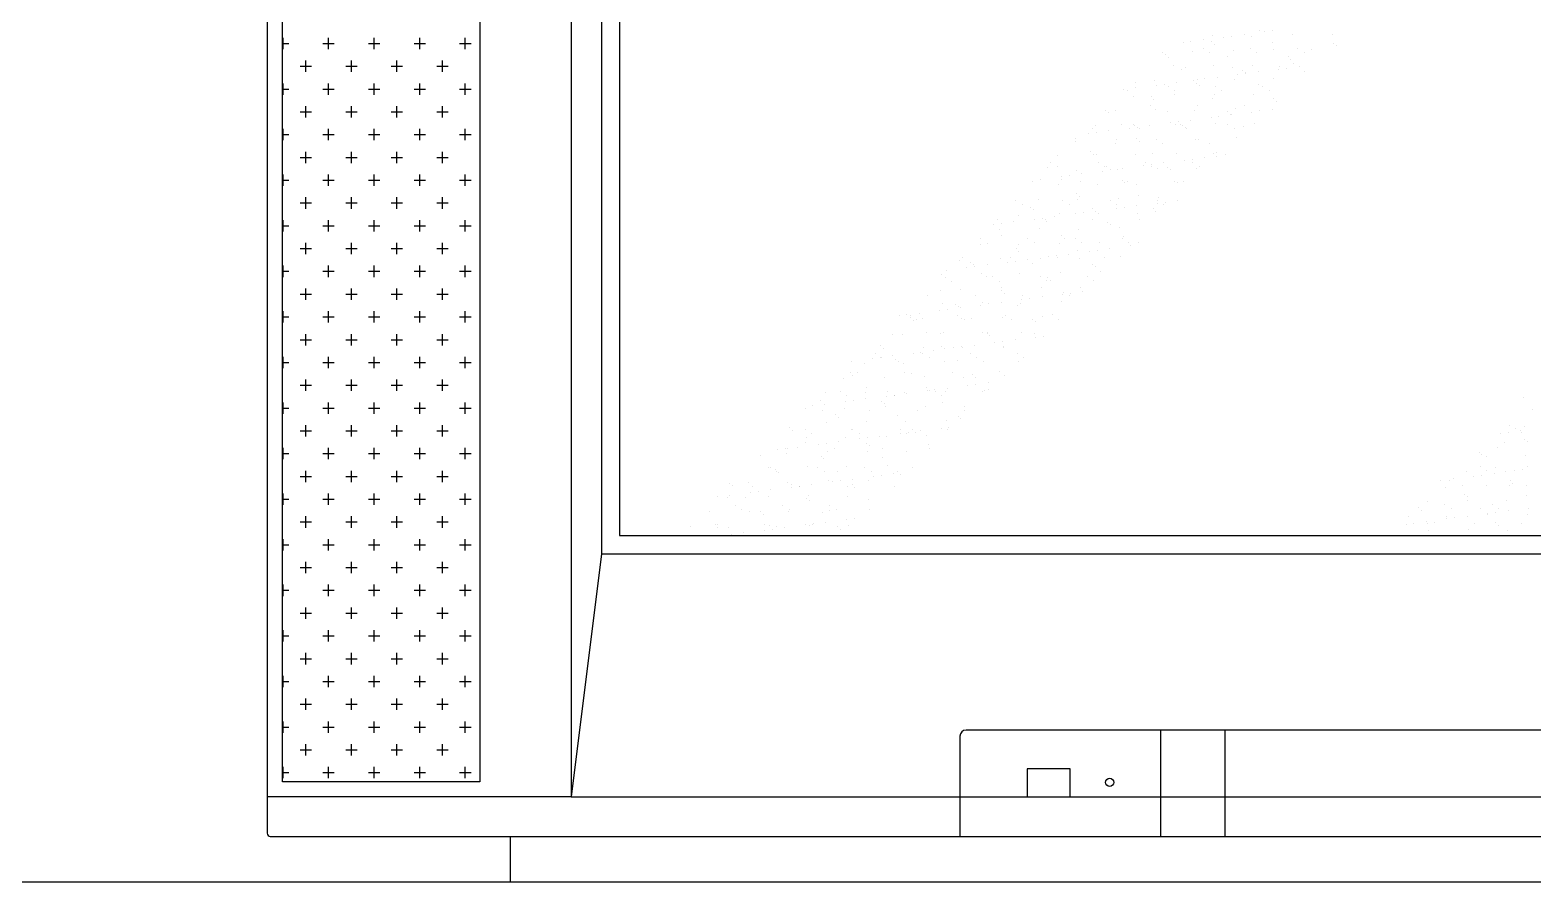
# Model space of a CAD drawing. Header units: inches. Extents: x 11.8 to 54.3, y 10.8 to 35.6.
# Drawn here: x 37.6987 to 38.1933, y 28.9983 to 29.2787 of the extents above; entities that cross this region are included whole.
import ezdxf

# ---------------------------------------------------------------- set-up
doc = ezdxf.new("R2010")
doc.units = ezdxf.units.IN
doc.header["$MEASUREMENT"] = 0
doc.layers.add('02', color=2, linetype='Continuous')
doc.layers.add('1', color=1, linetype='Continuous')

msp = doc.modelspace()

# ---------------------------------------------------------------- linework, layer by layer
at = {"layer": '02'}
for p, q in [((37.7767, 29.55934), (37.7767, 29.01434)), ((37.7817, 29.03134), (37.7817, 29.55434)), ((37.8467, 29.55434), (37.8467, 29.03134)), ((37.8767, 29.50934), (37.8767, 29.02634)), ((37.8867, 29.50134), (37.8867, 29.10634)), ((37.8927, 29.49534), (37.8927, 29.11234)), ((38.09827, 29.27733), (38.09827, 29.27733)), ((38.10337, 29.27853), (38.10337, 29.27853)), ((38.10506, 29.27822), (38.10506, 29.27822)), ((38.10766, 29.27857), (38.10766, 29.27857)), ((38.11419, 29.27726), (38.11419, 29.27726)), ((38.12728, 29.27742), (38.12728, 29.27742)), ((37.7817, 29.27433), (37.78379, 29.27433)), ((37.78191, 29.27245), (37.78191, 29.2762)), ((37.79504, 29.27433), (37.79879, 29.27433)), ((37.79691, 29.27245), (37.79691, 29.2762)), ((37.81004, 29.27433), (37.81379, 29.27433)), ((37.81191, 29.27245), (37.81191, 29.2762)), ((37.82504, 29.27433), (37.82879, 29.27433)), ((37.82691, 29.27245), (37.82691, 29.2762)), ((37.84004, 29.27433), (37.84379, 29.27433)), ((37.84191, 29.27245), (37.84191, 29.2762)), ((38.07814, 29.27468), (38.07814, 29.27468)), ((38.08074, 29.27502), (38.08074, 29.27502)), ((38.08474, 29.27276), (38.08474, 29.27276)), ((38.08481, 29.27556), (38.08481, 29.27556)), ((38.08742, 29.27498), (38.08742, 29.27498)), ((38.0879, 29.27683), (38.0879, 29.27683)), ((38.08834, 29.27414), (38.08834, 29.27414)), ((38.0916, 29.27645), (38.0916, 29.27645)), ((38.0942, 29.27679), (38.0942, 29.27679)), ((38.09466, 29.27214), (38.09466, 29.27214)), ((38.10031, 29.27279), (38.10031, 29.27279)), ((38.10069, 29.27677), (38.10069, 29.27677)), ((38.10772, 29.27454), (38.10772, 29.27454)), ((38.10775, 29.27231), (38.10775, 29.27231)), ((38.11588, 29.27282), (38.11588, 29.27282)), ((38.12054, 29.27225), (38.12054, 29.27225)), ((38.12773, 29.27437), (38.12773, 29.27437)), ((38.12865, 29.27352), (38.12865, 29.27352)), ((37.78941, 29.26495), (37.78941, 29.2687)), ((37.80441, 29.26495), (37.80441, 29.2687)), ((37.81941, 29.26495), (37.81941, 29.2687)), ((37.83441, 29.26495), (37.83441, 29.2687)), ((38.07128, 29.27139), (38.07128, 29.27139)), ((38.07239, 29.27059), (38.07239, 29.27059)), ((38.07331, 29.26975), (38.07331, 29.26975)), ((38.08116, 29.27166), (38.08116, 29.27166)), ((38.08685, 29.27142), (38.08685, 29.27142)), ((38.08821, 29.2672), (38.08821, 29.2672)), ((38.09269, 29.27015), (38.09269, 29.27015)), ((38.101, 29.26713), (38.101, 29.26713)), ((38.10242, 29.27145), (38.10242, 29.27145)), ((38.1127, 29.26998), (38.1127, 29.26998)), ((38.11362, 29.26914), (38.11362, 29.26914)), ((38.11451, 29.26762), (38.11451, 29.26762)), ((38.11799, 29.27147), (38.11799, 29.27147)), ((37.78754, 29.26683), (37.79129, 29.26683)), ((37.80254, 29.26683), (37.80629, 29.26683)), ((37.81754, 29.26683), (37.82129, 29.26683)), ((37.83254, 29.26683), (37.83629, 29.26683)), ((38.07513, 29.26703), (38.07513, 29.26703)), ((38.07766, 29.26576), (38.07766, 29.26576)), ((38.07887, 29.26655), (38.07887, 29.26655)), ((38.08275, 29.26234), (38.08275, 29.26234)), ((38.08535, 29.26268), (38.08535, 29.26268)), ((38.08942, 29.26322), (38.08942, 29.26322)), ((38.09444, 29.26658), (38.09444, 29.26658)), ((38.09497, 29.26251), (38.09497, 29.26251)), ((38.09621, 29.26411), (38.09621, 29.26411)), ((38.09767, 29.26559), (38.09767, 29.26559)), ((38.09859, 29.26475), (38.09859, 29.26475)), ((38.09881, 29.26446), (38.09881, 29.26446)), ((38.10288, 29.26499), (38.10288, 29.26499)), ((38.10806, 29.26268), (38.10806, 29.26268)), ((38.10967, 29.26589), (38.10967, 29.26589)), ((38.11001, 29.26661), (38.11001, 29.26661)), ((38.11227, 29.26623), (38.11227, 29.26623)), ((38.11633, 29.26676), (38.11633, 29.26676)), ((38.11797, 29.26515), (38.11797, 29.26515)), ((37.7817, 29.25933), (37.78379, 29.25933)), ((37.78191, 29.25745), (37.78191, 29.2612)), ((37.79504, 29.25933), (37.79879, 29.25933)), ((37.79691, 29.25745), (37.79691, 29.2612)), ((37.81004, 29.25933), (37.81379, 29.25933)), ((37.81191, 29.25745), (37.81191, 29.2612)), ((37.82504, 29.25933), (37.82879, 29.25933)), ((37.82691, 29.25745), (37.82691, 29.2612)), ((37.84004, 29.25933), (37.84379, 29.25933)), ((37.84191, 29.25745), (37.84191, 29.2612)), ((38.05843, 29.25914), (38.05843, 29.25914)), ((38.05975, 29.25884), (38.05975, 29.25884)), ((38.0625, 29.25968), (38.0625, 29.25968)), ((38.06263, 29.26138), (38.06263, 29.26138)), ((38.06868, 29.26208), (38.06868, 29.26208)), ((38.06929, 29.26057), (38.06929, 29.26057)), ((38.07189, 29.26091), (38.07189, 29.26091)), ((38.07321, 29.26021), (38.07321, 29.26021)), ((38.07532, 29.25887), (38.07532, 29.25887)), ((38.07544, 29.2574), (38.07544, 29.2574)), ((38.07596, 29.26145), (38.07596, 29.26145)), ((38.08147, 29.26202), (38.08147, 29.26202)), ((38.08264, 29.2612), (38.08264, 29.2612)), ((38.08356, 29.26036), (38.08356, 29.26036)), ((38.08853, 29.25756), (38.08853, 29.25756)), ((38.08878, 29.26024), (38.08878, 29.26024)), ((38.09089, 29.2589), (38.09089, 29.2589)), ((38.10132, 29.2575), (38.10132, 29.2575)), ((38.10294, 29.26076), (38.10294, 29.26076)), ((38.10435, 29.26027), (38.10435, 29.26027)), ((38.10646, 29.25893), (38.10646, 29.25893)), ((37.78941, 29.24995), (37.78941, 29.2537)), ((37.80441, 29.24995), (37.80441, 29.2537)), ((37.81941, 29.24995), (37.81941, 29.2537)), ((37.83441, 29.24995), (37.83441, 29.2537)), ((38.05258, 29.25243), (38.05258, 29.25243)), ((38.05591, 29.25228), (38.05591, 29.25228)), ((38.06194, 29.25691), (38.06194, 29.25691)), ((38.06734, 29.254), (38.06734, 29.254)), ((38.06761, 29.25682), (38.06761, 29.25682)), ((38.06853, 29.25597), (38.06853, 29.25597)), ((38.06899, 29.25245), (38.06899, 29.25245)), ((38.08179, 29.25239), (38.08179, 29.25239)), ((38.08291, 29.25403), (38.08291, 29.25403)), ((38.08791, 29.25637), (38.08791, 29.25637)), ((38.09529, 29.25287), (38.09529, 29.25287)), ((38.09848, 29.25406), (38.09848, 29.25406)), ((38.10749, 29.25265), (38.10749, 29.25265)), ((38.10792, 29.2562), (38.10792, 29.2562)), ((38.10884, 29.25536), (38.10884, 29.25536)), ((37.78754, 29.25183), (37.79129, 29.25183)), ((37.80254, 29.25183), (37.80629, 29.25183)), ((37.81754, 29.25183), (37.82129, 29.25183)), ((37.83254, 29.25183), (37.83629, 29.25183)), ((38.04946, 29.24734), (38.04946, 29.24734)), ((38.0535, 29.25158), (38.0535, 29.25158)), ((38.05785, 29.2476), (38.05785, 29.2476)), ((38.06167, 29.24766), (38.06167, 29.24766)), ((38.06711, 29.24734), (38.06711, 29.24734)), ((38.07288, 29.25198), (38.07288, 29.25198)), ((38.0739, 29.24823), (38.0739, 29.24823)), ((38.07576, 29.24776), (38.07576, 29.24776)), ((38.0765, 29.24857), (38.0765, 29.24857)), ((38.07725, 29.24769), (38.07725, 29.24769)), ((38.07785, 29.24742), (38.07785, 29.24742)), ((38.08057, 29.24911), (38.08057, 29.24911)), ((38.08736, 29.25), (38.08736, 29.25)), ((38.08884, 29.24793), (38.08884, 29.24793)), ((38.08996, 29.25035), (38.08996, 29.25035)), ((38.09282, 29.24772), (38.09282, 29.24772)), ((38.09289, 29.25181), (38.09289, 29.25181)), ((38.09381, 29.25097), (38.09381, 29.25097)), ((38.09403, 29.25088), (38.09403, 29.25088)), ((38.10082, 29.25177), (38.10082, 29.25177)), ((38.10163, 29.24787), (38.10163, 29.24787)), ((38.10342, 29.25212), (38.10342, 29.25212)), ((37.7817, 29.24433), (37.78379, 29.24433)), ((37.78191, 29.24245), (37.78191, 29.2462)), ((37.79504, 29.24433), (37.79879, 29.24433)), ((37.79691, 29.24245), (37.79691, 29.2462)), ((37.81004, 29.24433), (37.81379, 29.24433)), ((37.81191, 29.24245), (37.81191, 29.2462)), ((37.82504, 29.24433), (37.82879, 29.24433)), ((37.82691, 29.24245), (37.82691, 29.2462)), ((37.84004, 29.24433), (37.84379, 29.24433)), ((37.84191, 29.24245), (37.84191, 29.2462)), ((38.04282, 29.24321), (38.04282, 29.24321)), ((38.04698, 29.24469), (38.04698, 29.24469)), ((38.04821, 29.24629), (38.04821, 29.24629)), ((38.04959, 29.24503), (38.04959, 29.24503)), ((38.05365, 29.24556), (38.05365, 29.24556)), ((38.05622, 29.24265), (38.05622, 29.24265)), ((38.06044, 29.24646), (38.06044, 29.24646)), ((38.06225, 29.24727), (38.06225, 29.24727)), ((38.06282, 29.24304), (38.06282, 29.24304)), ((38.06304, 29.2468), (38.06304, 29.2468)), ((38.06378, 29.24632), (38.06378, 29.24632)), ((38.06931, 29.24281), (38.06931, 29.24281)), ((38.07878, 29.24658), (38.07878, 29.24658)), ((38.07935, 29.24635), (38.07935, 29.24635)), ((38.0821, 29.24275), (38.0821, 29.24275)), ((38.08313, 29.24259), (38.08313, 29.24259)), ((38.09492, 29.24638), (38.09492, 29.24638)), ((38.0956, 29.24324), (38.0956, 29.24324)), ((38.09816, 29.24698), (38.09816, 29.24698)), ((37.78941, 29.23495), (37.78941, 29.2387)), ((37.80441, 29.23495), (37.80441, 29.2387)), ((37.81941, 29.23495), (37.81941, 29.2387)), ((37.83441, 29.23495), (37.83441, 29.2387)), ((38.03669, 29.23753), (38.03669, 29.23753)), ((38.04272, 29.24216), (38.04272, 29.24216)), ((38.04779, 29.23865), (38.04779, 29.23865)), ((38.04872, 29.2378), (38.04872, 29.2378)), ((38.04978, 29.2377), (38.04978, 29.2377)), ((38.0558, 29.24146), (38.0558, 29.24146)), ((38.06257, 29.23764), (38.06257, 29.23764)), ((38.06375, 29.24219), (38.06375, 29.24219)), ((38.0681, 29.23821), (38.0681, 29.23821)), ((38.07137, 29.24148), (38.07137, 29.24148)), ((38.07607, 29.23813), (38.07607, 29.23813)), ((38.08694, 29.24151), (38.08694, 29.24151)), ((38.0881, 29.23803), (38.0881, 29.23803)), ((38.08916, 29.23829), (38.08916, 29.23829)), ((38.09197, 29.23766), (38.09197, 29.23766)), ((37.78754, 29.23683), (37.79129, 29.23683)), ((37.80254, 29.23683), (37.80629, 29.23683)), ((37.81754, 29.23683), (37.82129, 29.23683)), ((37.83254, 29.23683), (37.83629, 29.23683)), ((38.03368, 29.23342), (38.03368, 29.23342)), ((38.03457, 29.23509), (38.03457, 29.23509)), ((38.03668, 29.23374), (38.03668, 29.23374)), ((38.04303, 29.23253), (38.04303, 29.23253)), ((38.05014, 29.23511), (38.05014, 29.23511)), ((38.05225, 29.23377), (38.05225, 29.23377)), ((38.05307, 29.23382), (38.05307, 29.23382)), ((38.0542, 29.23269), (38.0542, 29.23269)), ((38.05654, 29.23301), (38.05654, 29.23301)), ((38.05826, 29.23323), (38.05826, 29.23323)), ((38.06505, 29.23412), (38.06505, 29.23412)), ((38.06571, 29.23514), (38.06571, 29.23514)), ((38.06765, 29.23446), (38.06765, 29.23446)), ((38.06782, 29.2338), (38.06782, 29.2338)), ((38.06962, 29.23318), (38.06962, 29.23318)), ((38.07172, 29.235), (38.07172, 29.235)), ((38.07307, 29.23365), (38.07307, 29.23365)), ((38.07399, 29.2328), (38.07399, 29.2328)), ((38.07851, 29.23589), (38.07851, 29.23589)), ((38.08111, 29.23623), (38.08111, 29.23623)), ((38.08128, 29.23517), (38.08128, 29.23517)), ((38.08242, 29.23312), (38.08242, 29.23312)), ((38.08339, 29.23383), (38.08339, 29.23383)), ((38.08518, 29.23677), (38.08518, 29.23677)), ((38.08902, 29.23719), (38.08902, 29.23719)), ((37.7817, 29.22933), (37.78379, 29.22933)), ((37.78191, 29.22745), (37.78191, 29.2312)), ((37.79504, 29.22933), (37.79879, 29.22933)), ((37.79691, 29.22745), (37.79691, 29.2312)), ((37.81004, 29.22933), (37.81379, 29.22933)), ((37.81191, 29.22745), (37.81191, 29.2312)), ((37.82504, 29.22933), (37.82879, 29.22933)), ((37.82691, 29.22745), (37.82691, 29.2312)), ((37.84004, 29.22933), (37.84379, 29.22933)), ((37.84191, 29.22745), (37.84191, 29.2312)), ((38.0287, 29.22888), (38.0287, 29.22888)), ((38.03134, 29.22968), (38.03134, 29.22968)), ((38.037, 29.2279), (38.037, 29.2279)), ((38.03803, 29.22943), (38.03803, 29.22943)), ((38.03813, 29.23058), (38.03813, 29.23058)), ((38.04074, 29.23092), (38.04074, 29.23092)), ((38.04427, 29.22891), (38.04427, 29.22891)), ((38.0448, 29.23145), (38.0448, 29.23145)), ((38.05009, 29.22807), (38.05009, 29.22807)), ((38.05159, 29.23235), (38.05159, 29.23235)), ((38.05804, 29.22926), (38.05804, 29.22926)), ((38.05896, 29.22841), (38.05896, 29.22841)), ((38.05984, 29.22894), (38.05984, 29.22894)), ((38.06288, 29.22801), (38.06288, 29.22801)), ((38.07541, 29.22896), (38.07541, 29.22896)), ((38.07639, 29.22849), (38.07639, 29.22849)), ((38.07834, 29.22882), (38.07834, 29.22882)), ((37.78941, 29.21995), (37.78941, 29.2237)), ((37.80441, 29.21995), (37.80441, 29.2237)), ((37.81941, 29.21995), (37.81941, 29.2237)), ((37.83441, 29.21995), (37.83441, 29.2237)), ((38.03056, 29.22295), (38.03056, 29.22295)), ((38.03861, 29.22257), (38.03861, 29.22257)), ((38.04301, 29.22487), (38.04301, 29.22487)), ((38.04335, 29.22289), (38.04335, 29.22289)), ((38.04393, 29.22402), (38.04393, 29.22402)), ((38.05418, 29.22259), (38.05418, 29.22259)), ((38.05685, 29.22338), (38.05685, 29.22338)), ((38.06331, 29.22443), (38.06331, 29.22443)), ((38.06975, 29.22262), (38.06975, 29.22262)), ((38.06994, 29.22355), (38.06994, 29.22355)), ((38.07633, 29.22266), (38.07633, 29.22266)), ((37.78754, 29.22183), (37.79129, 29.22183)), ((37.80254, 29.22183), (37.80629, 29.22183)), ((37.81754, 29.22183), (37.82129, 29.22183)), ((37.83254, 29.22183), (37.83629, 29.22183)), ((38.02304, 29.22254), (38.02304, 29.22254)), ((38.02381, 29.21778), (38.02381, 29.21778)), ((38.02515, 29.22119), (38.02515, 29.22119)), ((38.02798, 29.22048), (38.02798, 29.22048)), ((38.0289, 29.21964), (38.0289, 29.21964)), ((38.03732, 29.21827), (38.03732, 29.21827)), ((38.04072, 29.22122), (38.04072, 29.22122)), ((38.04274, 29.21824), (38.04274, 29.21824)), ((38.04535, 29.21858), (38.04535, 29.21858)), ((38.04828, 29.22004), (38.04828, 29.22004)), ((38.04941, 29.21911), (38.04941, 29.21911)), ((38.05041, 29.21843), (38.05041, 29.21843)), ((38.0562, 29.22001), (38.0562, 29.22001)), ((38.05629, 29.22125), (38.05629, 29.22125)), ((38.05881, 29.22035), (38.05881, 29.22035)), ((38.06287, 29.22089), (38.06287, 29.22089)), ((38.0632, 29.21837), (38.0632, 29.21837)), ((38.06829, 29.21987), (38.06829, 29.21987)), ((38.06921, 29.21902), (38.06921, 29.21902)), ((38.06966, 29.22178), (38.06966, 29.22178)), ((38.07186, 29.22128), (38.07186, 29.22128)), ((38.07226, 29.22212), (38.07226, 29.22212)), ((37.7817, 29.21433), (37.78379, 29.21433)), ((37.78191, 29.21245), (37.78191, 29.2162)), ((37.79504, 29.21433), (37.79879, 29.21433)), ((37.79691, 29.21245), (37.79691, 29.2162)), ((37.81004, 29.21433), (37.81379, 29.21433)), ((37.81191, 29.21245), (37.81191, 29.2162)), ((37.82504, 29.21433), (37.82879, 29.21433)), ((37.82691, 29.21245), (37.82691, 29.2162)), ((37.84004, 29.21433), (37.84379, 29.21433)), ((37.84191, 29.21245), (37.84191, 29.2162)), ((38.01583, 29.21469), (38.01583, 29.21469)), ((38.01717, 29.21633), (38.01717, 29.21633)), ((38.01778, 29.21315), (38.01778, 29.21315)), ((38.01843, 29.21504), (38.01843, 29.21504)), ((38.02249, 29.21557), (38.02249, 29.21557)), ((38.02928, 29.21647), (38.02928, 29.21647)), ((38.03087, 29.21332), (38.03087, 29.21332)), ((38.03189, 29.21681), (38.03189, 29.21681)), ((38.03274, 29.21636), (38.03274, 29.21636)), ((38.03325, 29.21565), (38.03325, 29.21565)), ((38.03595, 29.21734), (38.03595, 29.21734)), ((38.04366, 29.21326), (38.04366, 29.21326)), ((38.04831, 29.21639), (38.04831, 29.21639)), ((38.05326, 29.21548), (38.05326, 29.21548)), ((38.05418, 29.21463), (38.05418, 29.21463)), ((38.05717, 29.21375), (38.05717, 29.21375)), ((38.06388, 29.21641), (38.06388, 29.21641)), ((37.78941, 29.20495), (37.78941, 29.2087)), ((37.80441, 29.20495), (37.80441, 29.2087)), ((37.81941, 29.20495), (37.81941, 29.2087)), ((37.83441, 29.20495), (37.83441, 29.2087)), ((38.01134, 29.20821), (38.01134, 29.20821)), ((38.01151, 29.20999), (38.01151, 29.20999)), ((38.01361, 29.20865), (38.01361, 29.20865)), ((38.01822, 29.21126), (38.01822, 29.21126)), ((38.02413, 29.20815), (38.02413, 29.20815)), ((38.02708, 29.21002), (38.02708, 29.21002)), ((38.02919, 29.20867), (38.02919, 29.20867)), ((38.03763, 29.20863), (38.03763, 29.20863)), ((38.03823, 29.21109), (38.03823, 29.21109)), ((38.03915, 29.21025), (38.03915, 29.21025)), ((38.04265, 29.21005), (38.04265, 29.21005)), ((38.04476, 29.2087), (38.04476, 29.2087)), ((38.05072, 29.2088), (38.05072, 29.2088)), ((38.05822, 29.21007), (38.05822, 29.21007)), ((38.05853, 29.21065), (38.05853, 29.21065)), ((38.06033, 29.20873), (38.06033, 29.20873)), ((38.06351, 29.20874), (38.06351, 29.20874)), ((37.78754, 29.20683), (37.79129, 29.20683)), ((37.80254, 29.20683), (37.80629, 29.20683)), ((37.81754, 29.20683), (37.82129, 29.20683)), ((37.83254, 29.20683), (37.83629, 29.20683)), ((38.00459, 29.20303), (38.00459, 29.20303)), ((38.00563, 29.20378), (38.00563, 29.20378)), ((38.0181, 29.20352), (38.0181, 29.20352)), ((38.02121, 29.20381), (38.02121, 29.20381)), ((38.0232, 29.2067), (38.0232, 29.2067)), ((38.02412, 29.20586), (38.02412, 29.20586)), ((38.0271, 29.20323), (38.0271, 29.20323)), ((38.03119, 29.20369), (38.03119, 29.20369)), ((38.03389, 29.20413), (38.03389, 29.20413)), ((38.0365, 29.20447), (38.0365, 29.20447)), ((38.03678, 29.20384), (38.03678, 29.20384)), ((38.04056, 29.205), (38.04056, 29.205)), ((38.0435, 29.20626), (38.0435, 29.20626)), ((38.04398, 29.20362), (38.04398, 29.20362)), ((38.04735, 29.2059), (38.04735, 29.2059)), ((38.04996, 29.20624), (38.04996, 29.20624)), ((38.05235, 29.20387), (38.05235, 29.20387)), ((38.05402, 29.20678), (38.05402, 29.20678)), ((38.05748, 29.20411), (38.05748, 29.20411)), ((38.06081, 29.20767), (38.06081, 29.20767)), ((37.7817, 29.19933), (37.78379, 29.19933)), ((37.78191, 29.19745), (37.78191, 29.2012)), ((37.79504, 29.19933), (37.79879, 29.19933)), ((37.79691, 29.19745), (37.79691, 29.2012)), ((37.81004, 29.19933), (37.81379, 29.19933)), ((37.81191, 29.19745), (37.81191, 29.2012)), ((37.82504, 29.19933), (37.82879, 29.19933)), ((37.82691, 29.19745), (37.82691, 29.2012)), ((37.84004, 29.19933), (37.84379, 29.19933)), ((37.84191, 29.19745), (37.84191, 29.2012)), ((37.99856, 29.19841), (37.99856, 29.19841)), ((38.00019, 29.19969), (38.00019, 29.19969)), ((38.00698, 29.20058), (38.00698, 29.20058)), ((38.00817, 29.20231), (38.00817, 29.20231)), ((38.00909, 29.20147), (38.00909, 29.20147)), ((38.00958, 29.20093), (38.00958, 29.20093)), ((38.01165, 29.19857), (38.01165, 29.19857)), ((38.01364, 29.20146), (38.01364, 29.20146)), ((38.02044, 29.20235), (38.02044, 29.20235)), ((38.02304, 29.2027), (38.02304, 29.2027)), ((38.02444, 29.19851), (38.02444, 29.19851)), ((38.02847, 29.20187), (38.02847, 29.20187)), ((38.03795, 29.199), (38.03795, 29.199)), ((38.04848, 29.2017), (38.04848, 29.2017)), ((38.0494, 29.20085), (38.0494, 29.20085)), ((38.05104, 29.19917), (38.05104, 29.19917)), ((37.78941, 29.18995), (37.78941, 29.1937)), ((37.80441, 29.18995), (37.80441, 29.1937)), ((37.81941, 29.18995), (37.81941, 29.1937)), ((37.83441, 29.18995), (37.83441, 29.1937)), ((37.99841, 29.19309), (37.99841, 29.19309)), ((37.99997, 29.19744), (37.99997, 29.19744)), ((38.00208, 29.1961), (38.00208, 29.1961)), ((38.00491, 29.1934), (38.00491, 29.1934)), ((38.01344, 29.19748), (38.01344, 29.19748)), ((38.01554, 29.19747), (38.01554, 29.19747)), ((38.01765, 29.19612), (38.01765, 29.19612)), ((38.01841, 29.19389), (38.01841, 29.19389)), ((38.01842, 29.19292), (38.01842, 29.19292)), ((38.03112, 29.1975), (38.03112, 29.1975)), ((38.0315, 29.19405), (38.0315, 29.19405)), ((38.03322, 29.19615), (38.03322, 29.19615)), ((38.03345, 29.19731), (38.03345, 29.19731)), ((38.03437, 29.19647), (38.03437, 29.19647)), ((38.04429, 29.19399), (38.04429, 29.19399)), ((38.04669, 29.19752), (38.04669, 29.19752)), ((38.04879, 29.19618), (38.04879, 29.19618)), ((37.78754, 29.19183), (37.79129, 29.19183)), ((37.80254, 29.19183), (37.80629, 29.19183)), ((37.81754, 29.19183), (37.82129, 29.19183)), ((37.83254, 29.19183), (37.83629, 29.19183)), ((37.9941, 29.19123), (37.9941, 29.19123)), ((37.99888, 29.18877), (37.99888, 29.18877)), ((38.00338, 29.18853), (38.00338, 29.18853)), ((38.00967, 29.19126), (38.00967, 29.19126)), ((38.01159, 29.18824), (38.01159, 29.18824)), ((38.01197, 29.18894), (38.01197, 29.18894)), ((38.01419, 29.18859), (38.01419, 29.18859)), ((38.01825, 29.18912), (38.01825, 29.18912)), ((38.01934, 29.19208), (38.01934, 29.19208)), ((38.02369, 29.18809), (38.02369, 29.18809)), ((38.02476, 29.18888), (38.02476, 29.18888)), ((38.02505, 29.19002), (38.02505, 29.19002)), ((38.02524, 29.19129), (38.02524, 29.19129)), ((38.02765, 29.19036), (38.02765, 29.19036)), ((38.03171, 29.19089), (38.03171, 29.19089)), ((38.03826, 29.18936), (38.03826, 29.18936)), ((38.0385, 29.19179), (38.0385, 29.19179)), ((38.03872, 29.19248), (38.03872, 29.19248)), ((38.04081, 29.19132), (38.04081, 29.19132)), ((38.04111, 29.19213), (38.04111, 29.19213)), ((38.04517, 29.19267), (38.04517, 29.19267)), ((37.7817, 29.18433), (37.78379, 29.18433)), ((37.78191, 29.18245), (37.78191, 29.1862)), ((37.79504, 29.18433), (37.79879, 29.18433)), ((37.79691, 29.18245), (37.79691, 29.1862)), ((37.81004, 29.18433), (37.81379, 29.18433)), ((37.81191, 29.18245), (37.81191, 29.1862)), ((37.82504, 29.18433), (37.82879, 29.18433)), ((37.82691, 29.18245), (37.82691, 29.1862)), ((37.84004, 29.18433), (37.84379, 29.18433)), ((37.84191, 29.18245), (37.84191, 29.1862)), ((37.98467, 29.1847), (37.98467, 29.1847)), ((37.98727, 29.18504), (37.98727, 29.18504)), ((37.98835, 29.18415), (37.98835, 29.18415)), ((37.98844, 29.18489), (37.98844, 29.18489)), ((37.98928, 29.1833), (37.98928, 29.1833)), ((37.99055, 29.18355), (37.99055, 29.18355)), ((37.99134, 29.18558), (37.99134, 29.18558)), ((37.99243, 29.18383), (37.99243, 29.18383)), ((37.99813, 29.18647), (37.99813, 29.18647)), ((38.00073, 29.18681), (38.00073, 29.18681)), ((38.00401, 29.18492), (38.00401, 29.18492)), ((38.00431, 29.18769), (38.00431, 29.18769)), ((38.0048, 29.18735), (38.0048, 29.18735)), ((38.00522, 29.18376), (38.00522, 29.18376)), ((38.00612, 29.18358), (38.00612, 29.18358)), ((38.00866, 29.1837), (38.00866, 29.1837)), ((38.01873, 29.18425), (38.01873, 29.18425)), ((38.01958, 29.18495), (38.01958, 29.18495)), ((38.02169, 29.1836), (38.02169, 29.1836)), ((38.02866, 29.18353), (38.02866, 29.18353)), ((38.03182, 29.18442), (38.03182, 29.18442)), ((38.03515, 29.18498), (38.03515, 29.18498)), ((38.03726, 29.18363), (38.03726, 29.18363)), ((37.78941, 29.17495), (37.78941, 29.1787)), ((37.80441, 29.17495), (37.80441, 29.1787)), ((37.81941, 29.17495), (37.81941, 29.1787)), ((37.83441, 29.17495), (37.83441, 29.1787)), ((37.98257, 29.17868), (37.98257, 29.17868)), ((37.98569, 29.17865), (37.98569, 29.17865)), ((37.99363, 29.17932), (37.99363, 29.17932)), ((37.99814, 29.17871), (37.99814, 29.17871)), ((37.99919, 29.17914), (37.99919, 29.17914)), ((38.01228, 29.1793), (38.01228, 29.1793)), ((38.01363, 29.17914), (38.01363, 29.17914)), ((38.01371, 29.17874), (38.01371, 29.17874)), ((38.01455, 29.1783), (38.01455, 29.1783)), ((38.02507, 29.17924), (38.02507, 29.17924)), ((38.02928, 29.17877), (38.02928, 29.17877)), ((38.02959, 29.18269), (38.02959, 29.18269)), ((37.78754, 29.17683), (37.79129, 29.17683)), ((37.80254, 29.17683), (37.80629, 29.17683)), ((37.81754, 29.17683), (37.82129, 29.17683)), ((37.83254, 29.17683), (37.83629, 29.17683)), ((37.9786, 29.17493), (37.9786, 29.17493)), ((37.97966, 29.17402), (37.97966, 29.17402)), ((37.99275, 29.17419), (37.99275, 29.17419)), ((37.99595, 29.17324), (37.99595, 29.17324)), ((37.9986, 29.17475), (37.9986, 29.17475)), ((37.99952, 29.17391), (37.99952, 29.17391)), ((38.00274, 29.17413), (38.00274, 29.17413)), ((38.00534, 29.17448), (38.00534, 29.17448)), ((38.00554, 29.17413), (38.00554, 29.17413)), ((38.00941, 29.17501), (38.00941, 29.17501)), ((38.0162, 29.1759), (38.0162, 29.1759)), ((38.0188, 29.17625), (38.0188, 29.17625)), ((38.0189, 29.17431), (38.0189, 29.17431)), ((38.01904, 29.17462), (38.01904, 29.17462)), ((38.02286, 29.17678), (38.02286, 29.17678)), ((38.02966, 29.17768), (38.02966, 29.17768)), ((38.03226, 29.17802), (38.03226, 29.17802)), ((37.7817, 29.16933), (37.78379, 29.16933)), ((37.78191, 29.16745), (37.78191, 29.1712)), ((37.79504, 29.16933), (37.79879, 29.16933)), ((37.79691, 29.16745), (37.79691, 29.1712)), ((37.81004, 29.16933), (37.81379, 29.16933)), ((37.81191, 29.16745), (37.81191, 29.1712)), ((37.82504, 29.16933), (37.82879, 29.16933)), ((37.82691, 29.16745), (37.82691, 29.1712)), ((37.84004, 29.16933), (37.84379, 29.16933)), ((37.84191, 29.16745), (37.84191, 29.1712)), ((37.96903, 29.1697), (37.96903, 29.1697)), ((37.97321, 29.16908), (37.97321, 29.16908)), ((37.97582, 29.17059), (37.97582, 29.17059)), ((37.97691, 29.17234), (37.97691, 29.17234)), ((37.97842, 29.17093), (37.97842, 29.17093)), ((37.97902, 29.171), (37.97902, 29.171)), ((37.98249, 29.17147), (37.98249, 29.17147)), ((37.98357, 29.17037), (37.98357, 29.17037)), ((37.98449, 29.16952), (37.98449, 29.16952)), ((37.98601, 29.16902), (37.98601, 29.16902)), ((37.98928, 29.17236), (37.98928, 29.17236)), ((37.99188, 29.1727), (37.99188, 29.1727)), ((37.99248, 29.17237), (37.99248, 29.17237)), ((37.99459, 29.17103), (37.99459, 29.17103)), ((37.99951, 29.1695), (37.99951, 29.1695)), ((38.00387, 29.16992), (38.00387, 29.16992)), ((38.00805, 29.1724), (38.00805, 29.1724)), ((38.01016, 29.17106), (38.01016, 29.17106)), ((38.0126, 29.16967), (38.0126, 29.16967)), ((38.02362, 29.17243), (38.02362, 29.17243)), ((38.02388, 29.16975), (38.02388, 29.16975)), ((38.02573, 29.17108), (38.02573, 29.17108)), ((37.78941, 29.15995), (37.78941, 29.1637)), ((37.80441, 29.15995), (37.80441, 29.1637)), ((37.81941, 29.15995), (37.81941, 29.1637)), ((37.83441, 29.15995), (37.83441, 29.1637)), ((37.96647, 29.1639), (37.96647, 29.1639)), ((37.96854, 29.16598), (37.96854, 29.16598)), ((37.96946, 29.16513), (37.96946, 29.16513)), ((37.97104, 29.16613), (37.97104, 29.16613)), ((37.97998, 29.16439), (37.97998, 29.16439)), ((37.98661, 29.16616), (37.98661, 29.16616)), ((37.98884, 29.16554), (37.98884, 29.16554)), ((37.99306, 29.16456), (37.99306, 29.16456)), ((38.00218, 29.16619), (38.00218, 29.16619)), ((38.00585, 29.1645), (38.00585, 29.1645)), ((38.00885, 29.16536), (38.00885, 29.16536)), ((38.00977, 29.16452), (38.00977, 29.16452)), ((38.01775, 29.16622), (38.01775, 29.16622)), ((38.01936, 29.16498), (38.01936, 29.16498)), ((37.78754, 29.16183), (37.79129, 29.16183)), ((37.80254, 29.16183), (37.80629, 29.16183)), ((37.81754, 29.16183), (37.82129, 29.16183)), ((37.83254, 29.16183), (37.83629, 29.16183)), ((37.96044, 29.15928), (37.96044, 29.15928)), ((37.96538, 29.15979), (37.96538, 29.15979)), ((37.96748, 29.15845), (37.96748, 29.15845)), ((37.97353, 29.15944), (37.97353, 29.15944)), ((37.97381, 29.16115), (37.97381, 29.16115)), ((37.98043, 29.15825), (37.98043, 29.15825)), ((37.98095, 29.15982), (37.98095, 29.15982)), ((37.98303, 29.15859), (37.98303, 29.15859)), ((37.98306, 29.15848), (37.98306, 29.15848)), ((37.98632, 29.15938), (37.98632, 29.15938)), ((37.9871, 29.15913), (37.9871, 29.15913)), ((37.99382, 29.16098), (37.99382, 29.16098)), ((37.99389, 29.16002), (37.99389, 29.16002)), ((37.99474, 29.16013), (37.99474, 29.16013)), ((37.99649, 29.16036), (37.99649, 29.16036)), ((37.99652, 29.15985), (37.99652, 29.15985)), ((37.99863, 29.15851), (37.99863, 29.15851)), ((37.99982, 29.15987), (37.99982, 29.15987)), ((38.00056, 29.1609), (38.00056, 29.1609)), ((38.00735, 29.16179), (38.00735, 29.16179)), ((38.00995, 29.16214), (38.00995, 29.16214)), ((38.01209, 29.15988), (38.01209, 29.15988)), ((38.01291, 29.16004), (38.01291, 29.16004)), ((38.01402, 29.16267), (38.01402, 29.16267)), ((38.01412, 29.16053), (38.01412, 29.16053)), ((37.7817, 29.15433), (37.78379, 29.15433)), ((37.78191, 29.15245), (37.78191, 29.1562)), ((37.79504, 29.15433), (37.79879, 29.15433)), ((37.79691, 29.15245), (37.79691, 29.1562)), ((37.81004, 29.15433), (37.81379, 29.15433)), ((37.81191, 29.15245), (37.81191, 29.1562)), ((37.82504, 29.15433), (37.82879, 29.15433)), ((37.82691, 29.15245), (37.82691, 29.1562)), ((37.84004, 29.15433), (37.84379, 29.15433)), ((37.84191, 29.15245), (37.84191, 29.1562)), ((37.954, 29.15433), (37.954, 29.15433)), ((37.95612, 29.15505), (37.95612, 29.15505)), ((37.95878, 29.15676), (37.95878, 29.15676)), ((37.9595, 29.15359), (37.9595, 29.15359)), ((37.96018, 29.15558), (37.96018, 29.15558)), ((37.96679, 29.15427), (37.96679, 29.15427)), ((37.96697, 29.15648), (37.96697, 29.15648)), ((37.96957, 29.15682), (37.96957, 29.15682)), ((37.97364, 29.15736), (37.97364, 29.15736)), ((37.97508, 29.15361), (37.97508, 29.15361)), ((37.97879, 29.15659), (37.97879, 29.15659)), ((37.97971, 29.15574), (37.97971, 29.15574)), ((37.98029, 29.15476), (37.98029, 29.15476)), ((37.99065, 29.15364), (37.99065, 29.15364)), ((37.99338, 29.15492), (37.99338, 29.15492)), ((37.99909, 29.15615), (37.99909, 29.15615)), ((38.00617, 29.15486), (38.00617, 29.15486)), ((38.00622, 29.15367), (38.00622, 29.15367)), ((38.19029, 29.15788), (38.19029, 29.15788)), ((38.19306, 29.15401), (38.19306, 29.15401)), ((37.78941, 29.14495), (37.78941, 29.1487)), ((37.80441, 29.14495), (37.80441, 29.1487)), ((37.81941, 29.14495), (37.81941, 29.1487)), ((37.83441, 29.14495), (37.83441, 29.1487)), ((37.96076, 29.14964), (37.96076, 29.14964)), ((37.96376, 29.1522), (37.96376, 29.1522)), ((37.96468, 29.15135), (37.96468, 29.15135)), ((37.97384, 29.14981), (37.97384, 29.14981)), ((37.98406, 29.15176), (37.98406, 29.15176)), ((37.98664, 29.14975), (37.98664, 29.14975)), ((38.00014, 29.15024), (38.00014, 29.15024)), ((38.00407, 29.15159), (38.00407, 29.15159)), ((38.00499, 29.15074), (38.00499, 29.15074)), ((38.18561, 29.14869), (38.18561, 29.14869)), ((37.78754, 29.14683), (37.79129, 29.14683)), ((37.80254, 29.14683), (37.80629, 29.14683)), ((37.81754, 29.14683), (37.82129, 29.14683)), ((37.83254, 29.14683), (37.83629, 29.14683)), ((37.94873, 29.14781), (37.94873, 29.14781)), ((37.94965, 29.14697), (37.94965, 29.14697)), ((37.95384, 29.14724), (37.95384, 29.14724)), ((37.95431, 29.1447), (37.95431, 29.1447)), ((37.95595, 29.1459), (37.95595, 29.1459)), ((37.9671, 29.14464), (37.9671, 29.14464)), ((37.96903, 29.14737), (37.96903, 29.14737)), ((37.96941, 29.14727), (37.96941, 29.14727)), ((37.97152, 29.14593), (37.97152, 29.14593)), ((37.97158, 29.14414), (37.97158, 29.14414)), ((37.97418, 29.14448), (37.97418, 29.14448)), ((37.97825, 29.14502), (37.97825, 29.14502)), ((37.98061, 29.14512), (37.98061, 29.14512)), ((37.98498, 29.1473), (37.98498, 29.1473)), ((37.98504, 29.14591), (37.98504, 29.14591)), ((37.98709, 29.14596), (37.98709, 29.14596)), ((37.98764, 29.14625), (37.98764, 29.14625)), ((37.98904, 29.1472), (37.98904, 29.1472)), ((37.98996, 29.14635), (37.98996, 29.14635)), ((37.99171, 29.14679), (37.99171, 29.14679)), ((37.99369, 29.14529), (37.99369, 29.14529)), ((37.9985, 29.14768), (37.9985, 29.14768)), ((38.00056, 29.14733), (38.00056, 29.14733)), ((38.0011, 29.14803), (38.0011, 29.14803)), ((38.18268, 29.14604), (38.18268, 29.14604)), ((38.18529, 29.14638), (38.18529, 29.14638)), ((38.1874, 29.14767), (38.1874, 29.14767)), ((38.18935, 29.14692), (38.18935, 29.14692)), ((38.18951, 29.14633), (38.18951, 29.14633)), ((38.19058, 29.14413), (38.19058, 29.14413)), ((38.19061, 29.14825), (38.19061, 29.14825)), ((37.7817, 29.13933), (37.78379, 29.13933)), ((37.78191, 29.13745), (37.78191, 29.1412)), ((37.79504, 29.13933), (37.79879, 29.13933)), ((37.79691, 29.13745), (37.79691, 29.1412)), ((37.81004, 29.13933), (37.81379, 29.13933)), ((37.81191, 29.13745), (37.81191, 29.1412)), ((37.82504, 29.13933), (37.82879, 29.13933)), ((37.82691, 29.13745), (37.82691, 29.1412)), ((37.84004, 29.13933), (37.84379, 29.13933)), ((37.84191, 29.13745), (37.84191, 29.1412)), ((37.93897, 29.13859), (37.93897, 29.13859)), ((37.94466, 29.1406), (37.94466, 29.1406)), ((37.94727, 29.14094), (37.94727, 29.14094)), ((37.94757, 29.13952), (37.94757, 29.13952)), ((37.94797, 29.14104), (37.94797, 29.14104)), ((37.95133, 29.14147), (37.95133, 29.14147)), ((37.954, 29.14298), (37.954, 29.14298)), ((37.95812, 29.14237), (37.95812, 29.14237)), ((37.96073, 29.14271), (37.96073, 29.14271)), ((37.96107, 29.14001), (37.96107, 29.14001)), ((37.96354, 29.14107), (37.96354, 29.14107)), ((37.96479, 29.14325), (37.96479, 29.14325)), ((37.97401, 29.14281), (37.97401, 29.14281)), ((37.97416, 29.14018), (37.97416, 29.14018)), ((37.97493, 29.14196), (37.97493, 29.14196)), ((37.97911, 29.14109), (37.97911, 29.14109)), ((37.98695, 29.14011), (37.98695, 29.14011)), ((37.99431, 29.14237), (37.99431, 29.14237)), ((37.99468, 29.14112), (37.99468, 29.14112)), ((38.17555, 29.13974), (38.17555, 29.13974)), ((38.17648, 29.13889), (38.17648, 29.13889)), ((38.18153, 29.14146), (38.18153, 29.14146)), ((38.18386, 29.14308), (38.18386, 29.14308)), ((38.19092, 29.13862), (38.19092, 29.13862)), ((38.19151, 29.14328), (38.19151, 29.14328)), ((37.78941, 29.12995), (37.78941, 29.1337)), ((37.80441, 29.12995), (37.80441, 29.1337)), ((37.81941, 29.12995), (37.81941, 29.1337)), ((37.83441, 29.12995), (37.83441, 29.1337)), ((37.94154, 29.1349), (37.94154, 29.1349)), ((37.94231, 29.1347), (37.94231, 29.1347)), ((37.94395, 29.13403), (37.94395, 29.13403)), ((37.95463, 29.13506), (37.95463, 29.13506)), ((37.95788, 29.13472), (37.95788, 29.13472)), ((37.95898, 29.13842), (37.95898, 29.13842)), ((37.9599, 29.13758), (37.9599, 29.13758)), ((37.96425, 29.13359), (37.96425, 29.13359)), ((37.96742, 29.135), (37.96742, 29.135)), ((37.97345, 29.13475), (37.97345, 29.13475)), ((37.97928, 29.13798), (37.97928, 29.13798)), ((37.98092, 29.13549), (37.98092, 29.13549)), ((37.98902, 29.13478), (37.98902, 29.13478)), ((38.17587, 29.13512), (38.17587, 29.13512)), ((38.17784, 29.13845), (38.17784, 29.13845)), ((38.17798, 29.13378), (38.17798, 29.13378)), ((38.18083, 29.13491), (38.18083, 29.13491)), ((38.18729, 29.1337), (38.18729, 29.1337)), ((38.1899, 29.13404), (38.1899, 29.13404)), ((38.19144, 29.13515), (38.19144, 29.13515)), ((37.78754, 29.13183), (37.79129, 29.13183)), ((37.80254, 29.13183), (37.80629, 29.13183)), ((37.81754, 29.13183), (37.82129, 29.13183)), ((37.83254, 29.13183), (37.83629, 29.13183)), ((37.92892, 29.12964), (37.92892, 29.12964)), ((37.92984, 29.1288), (37.92984, 29.1288)), ((37.93509, 29.12995), (37.93509, 29.12995)), ((37.94442, 29.13335), (37.94442, 29.13335)), ((37.94487, 29.13319), (37.94487, 29.13319)), ((37.94788, 29.12989), (37.94788, 29.12989)), ((37.94922, 29.1292), (37.94922, 29.1292)), ((37.95188, 29.1286), (37.95188, 29.1286)), ((37.95594, 29.12913), (37.95594, 29.12913)), ((37.95999, 29.13338), (37.95999, 29.13338)), ((37.96139, 29.13038), (37.96139, 29.13038)), ((37.96273, 29.13003), (37.96273, 29.13003)), ((37.96534, 29.13037), (37.96534, 29.13037)), ((37.96922, 29.12903), (37.96922, 29.12903)), ((37.9694, 29.13091), (37.9694, 29.13091)), ((37.97447, 29.13054), (37.97447, 29.13054)), ((37.97556, 29.13341), (37.97556, 29.13341)), ((37.97619, 29.1318), (37.97619, 29.1318)), ((37.97879, 29.13214), (37.97879, 29.13214)), ((37.98286, 29.13268), (37.98286, 29.13268)), ((37.98315, 29.12857), (37.98315, 29.12857)), ((37.98426, 29.13342), (37.98426, 29.13342)), ((37.98518, 29.13257), (37.98518, 29.13257)), ((38.16298, 29.1305), (38.16298, 29.1305)), ((38.16579, 29.13052), (38.16579, 29.13052)), ((38.16704, 29.13104), (38.16704, 29.13104)), ((38.17, 29.12891), (38.17, 29.12891)), ((38.17139, 29.1335), (38.17139, 29.1335)), ((38.17384, 29.13193), (38.17384, 29.13193)), ((38.17644, 29.13227), (38.17644, 29.13227)), ((38.17815, 29.12881), (38.17815, 29.12881)), ((38.1805, 29.13281), (38.1805, 29.13281)), ((38.18418, 29.13344), (38.18418, 29.13344)), ((38.18557, 29.12894), (38.18557, 29.12894)), ((38.1858, 29.13035), (38.1858, 29.13035)), ((38.18672, 29.1295), (38.18672, 29.1295)), ((38.19124, 29.12898), (38.19124, 29.12898)), ((37.7817, 29.12433), (37.78379, 29.12433)), ((37.78191, 29.12245), (37.78191, 29.1262)), ((37.79504, 29.12433), (37.79879, 29.12433)), ((37.79691, 29.12245), (37.79691, 29.1262)), ((37.81004, 29.12433), (37.81379, 29.12433)), ((37.81191, 29.12245), (37.81191, 29.1262)), ((37.82504, 29.12433), (37.82879, 29.12433)), ((37.82691, 29.12245), (37.82691, 29.1262)), ((37.84004, 29.12433), (37.84379, 29.12433)), ((37.84191, 29.12245), (37.84191, 29.1262)), ((37.92496, 29.12506), (37.92496, 29.12506)), ((37.92835, 29.12478), (37.92835, 29.12478)), ((37.92902, 29.12559), (37.92902, 29.12559)), ((37.93419, 29.12481), (37.93419, 29.12481)), ((37.93581, 29.12649), (37.93581, 29.12649)), ((37.93644, 29.12849), (37.93644, 29.12849)), ((37.93842, 29.12683), (37.93842, 29.12683)), ((37.94185, 29.12526), (37.94185, 29.12526)), ((37.94248, 29.12736), (37.94248, 29.12736)), ((37.94927, 29.12826), (37.94927, 29.12826)), ((37.95201, 29.12852), (37.95201, 29.12852)), ((37.95419, 29.12464), (37.95419, 29.12464)), ((37.95494, 29.12543), (37.95494, 29.12543)), ((37.95512, 29.1238), (37.95512, 29.1238)), ((37.96758, 29.12855), (37.96758, 29.12855)), ((37.96773, 29.12537), (37.96773, 29.12537)), ((37.97015, 29.12818), (37.97015, 29.12818)), ((37.9745, 29.1242), (37.9745, 29.1242)), ((38.15862, 29.1237), (38.15862, 29.1237)), ((38.16465, 29.12833), (38.16465, 29.12833)), ((38.17077, 29.12596), (38.17077, 29.12596)), ((38.17169, 29.12511), (38.17169, 29.12511)), ((38.1717, 29.12387), (38.1717, 29.12387)), ((38.18449, 29.12381), (38.18449, 29.12381)), ((38.19107, 29.12552), (38.19107, 29.12552)), ((37.78941, 29.11495), (37.78941, 29.1187)), ((37.80441, 29.11495), (37.80441, 29.1187)), ((37.81941, 29.11495), (37.81941, 29.1187)), ((37.83441, 29.11495), (37.83441, 29.1187)), ((37.92232, 29.12015), (37.92232, 29.12015)), ((37.93078, 29.12215), (37.93078, 29.12215)), ((37.93289, 29.1208), (37.93289, 29.1208)), ((37.93541, 29.12032), (37.93541, 29.12032)), ((37.93916, 29.12025), (37.93916, 29.12025)), ((37.94008, 29.11941), (37.94008, 29.11941)), ((37.94635, 29.12218), (37.94635, 29.12218)), ((37.9482, 29.12025), (37.9482, 29.12025)), ((37.94846, 29.12083), (37.94846, 29.12083)), ((37.95947, 29.11981), (37.95947, 29.11981)), ((37.9617, 29.12074), (37.9617, 29.12074)), ((37.96192, 29.1222), (37.96192, 29.1222)), ((37.96403, 29.12086), (37.96403, 29.12086)), ((37.97479, 29.12091), (37.97479, 29.12091)), ((38.15217, 29.11876), (38.15217, 29.11876)), ((38.15574, 29.12157), (38.15574, 29.12157)), ((38.15666, 29.12073), (38.15666, 29.12073)), ((38.16434, 29.12257), (38.16434, 29.12257)), ((38.16496, 29.11869), (38.16496, 29.11869)), ((38.16645, 29.12123), (38.16645, 29.12123)), ((38.17165, 29.1187), (38.17165, 29.1187)), ((38.17604, 29.12113), (38.17604, 29.12113)), ((38.17845, 29.11959), (38.17845, 29.11959)), ((38.17846, 29.11918), (38.17846, 29.11918)), ((38.17991, 29.1226), (38.17991, 29.1226)), ((38.18105, 29.11993), (38.18105, 29.11993)), ((38.18202, 29.12126), (38.18202, 29.12126)), ((38.18511, 29.12047), (38.18511, 29.12047)), ((38.19155, 29.11935), (38.19155, 29.11935)), ((38.1919, 29.12136), (38.1919, 29.12136)), ((37.78754, 29.11683), (37.79129, 29.11683)), ((37.80254, 29.11683), (37.80629, 29.11683)), ((37.81754, 29.11683), (37.82129, 29.11683)), ((37.83254, 29.11683), (37.83629, 29.11683)), ((37.91587, 29.1152), (37.91587, 29.1152)), ((37.92413, 29.11586), (37.92413, 29.11586)), ((37.92491, 29.11594), (37.92491, 29.11594)), ((37.92505, 29.11502), (37.92505, 29.11502)), ((37.92866, 29.11514), (37.92866, 29.11514)), ((37.94042, 29.11415), (37.94042, 29.11415)), ((37.94048, 29.11597), (37.94048, 29.11597)), ((37.94217, 29.11563), (37.94217, 29.11563)), ((37.94303, 29.11449), (37.94303, 29.11449)), ((37.94443, 29.11542), (37.94443, 29.11542)), ((37.94709, 29.11502), (37.94709, 29.11502)), ((37.95388, 29.11592), (37.95388, 29.11592)), ((37.95526, 29.11579), (37.95526, 29.11579)), ((37.95605, 29.116), (37.95605, 29.116)), ((37.95649, 29.11626), (37.95649, 29.11626)), ((37.96055, 29.1168), (37.96055, 29.1168)), ((37.96444, 29.11525), (37.96444, 29.11525)), ((37.96536, 29.11441), (37.96536, 29.11441)), ((37.96734, 29.11769), (37.96734, 29.11769)), ((37.96805, 29.11573), (37.96805, 29.11573)), ((37.96995, 29.11803), (37.96995, 29.11803)), ((38.15153, 29.11605), (38.15153, 29.11605)), ((38.15413, 29.11639), (38.15413, 29.11639)), ((38.1582, 29.11692), (38.1582, 29.11692)), ((38.15847, 29.11636), (38.15847, 29.11636)), ((38.15893, 29.11407), (38.15893, 29.11407)), ((38.16101, 29.11674), (38.16101, 29.11674)), ((38.16499, 29.11782), (38.16499, 29.11782)), ((38.16759, 29.11816), (38.16759, 29.11816)), ((38.17202, 29.11423), (38.17202, 29.11423)), ((38.17404, 29.11639), (38.17404, 29.11639)), ((38.18102, 29.11657), (38.18102, 29.11657)), ((38.18194, 29.11572), (38.18194, 29.11572)), ((38.18481, 29.11417), (38.18481, 29.11417)), ((38.18961, 29.11642), (38.18961, 29.11642)), ((37.7817, 29.10933), (37.78379, 29.10933)), ((37.78191, 29.10745), (37.78191, 29.1112)), ((37.79504, 29.10933), (37.79879, 29.10933)), ((37.79691, 29.10745), (37.79691, 29.1112)), ((37.81004, 29.10933), (37.81379, 29.10933)), ((37.81191, 29.10745), (37.81191, 29.1112)), ((37.82504, 29.10933), (37.82879, 29.10933)), ((37.82691, 29.10745), (37.82691, 29.1112)), ((37.84004, 29.10933), (37.84379, 29.10933)), ((37.84191, 29.10745), (37.84191, 29.1112)), ((37.8927, 29.11234), (38.5567, 29.11234)), ((37.92697, 29.11237), (37.92697, 29.11237)), ((37.92957, 29.11272), (37.92957, 29.11272)), ((37.93363, 29.11325), (37.93363, 29.11325)), ((38.14598, 29.11235), (38.14598, 29.11235)), ((37.8867, 29.10634), (37.8767, 29.02634)), ((37.8867, 29.10634), (38.5627, 29.10634)), ((37.78754, 29.10183), (37.79129, 29.10183)), ((37.78941, 29.09995), (37.78941, 29.1037)), ((37.80254, 29.10183), (37.80629, 29.10183)), ((37.80441, 29.09995), (37.80441, 29.1037)), ((37.81754, 29.10183), (37.82129, 29.10183)), ((37.81941, 29.09995), (37.81941, 29.1037)), ((37.83254, 29.10183), (37.83629, 29.10183)), ((37.83441, 29.09995), (37.83441, 29.1037)), ((37.7817, 29.09433), (37.78379, 29.09433)), ((37.78191, 29.09245), (37.78191, 29.0962)), ((37.79504, 29.09433), (37.79879, 29.09433)), ((37.79691, 29.09245), (37.79691, 29.0962)), ((37.81004, 29.09433), (37.81379, 29.09433)), ((37.81191, 29.09245), (37.81191, 29.0962)), ((37.82504, 29.09433), (37.82879, 29.09433)), ((37.82691, 29.09245), (37.82691, 29.0962)), ((37.84004, 29.09433), (37.84379, 29.09433)), ((37.84191, 29.09245), (37.84191, 29.0962)), ((37.78754, 29.08683), (37.79129, 29.08683)), ((37.78941, 29.08495), (37.78941, 29.0887)), ((37.80254, 29.08683), (37.80629, 29.08683)), ((37.80441, 29.08495), (37.80441, 29.0887)), ((37.81754, 29.08683), (37.82129, 29.08683)), ((37.81941, 29.08495), (37.81941, 29.0887)), ((37.83254, 29.08683), (37.83629, 29.08683)), ((37.83441, 29.08495), (37.83441, 29.0887)), ((37.7817, 29.07933), (37.78379, 29.07933)), ((37.78191, 29.07745), (37.78191, 29.0812)), ((37.79504, 29.07933), (37.79879, 29.07933)), ((37.79691, 29.07745), (37.79691, 29.0812)), ((37.81004, 29.07933), (37.81379, 29.07933)), ((37.81191, 29.07745), (37.81191, 29.0812)), ((37.82504, 29.07933), (37.82879, 29.07933)), ((37.82691, 29.07745), (37.82691, 29.0812)), ((37.84004, 29.07933), (37.84379, 29.07933)), ((37.84191, 29.07745), (37.84191, 29.0812)), ((37.78754, 29.07183), (37.79129, 29.07183)), ((37.78941, 29.06995), (37.78941, 29.0737)), ((37.80254, 29.07183), (37.80629, 29.07183)), ((37.80441, 29.06995), (37.80441, 29.0737)), ((37.81754, 29.07183), (37.82129, 29.07183)), ((37.81941, 29.06995), (37.81941, 29.0737)), ((37.83254, 29.07183), (37.83629, 29.07183)), ((37.83441, 29.06995), (37.83441, 29.0737)), ((37.7817, 29.06433), (37.78379, 29.06433)), ((37.78191, 29.06245), (37.78191, 29.0662)), ((37.79504, 29.06433), (37.79879, 29.06433)), ((37.79691, 29.06245), (37.79691, 29.0662)), ((37.81004, 29.06433), (37.81379, 29.06433)), ((37.81191, 29.06245), (37.81191, 29.0662)), ((37.82504, 29.06433), (37.82879, 29.06433)), ((37.82691, 29.06245), (37.82691, 29.0662)), ((37.84004, 29.06433), (37.84379, 29.06433)), ((37.84191, 29.06245), (37.84191, 29.0662)), ((37.78754, 29.05683), (37.79129, 29.05683)), ((37.78941, 29.05495), (37.78941, 29.0587)), ((37.80254, 29.05683), (37.80629, 29.05683)), ((37.80441, 29.05495), (37.80441, 29.0587)), ((37.81754, 29.05683), (37.82129, 29.05683)), ((37.81941, 29.05495), (37.81941, 29.0587)), ((37.83254, 29.05683), (37.83629, 29.05683)), ((37.83441, 29.05495), (37.83441, 29.0587)), ((37.78191, 29.04745), (37.78191, 29.0512)), ((37.79691, 29.04745), (37.79691, 29.0512)), ((37.81191, 29.04745), (37.81191, 29.0512)), ((37.82691, 29.04745), (37.82691, 29.0512)), ((37.84191, 29.04745), (37.84191, 29.0512)), ((37.7817, 29.04933), (37.78379, 29.04933)), ((37.79504, 29.04933), (37.79879, 29.04933)), ((37.81004, 29.04933), (37.81379, 29.04933)), ((37.82504, 29.04933), (37.82879, 29.04933)), ((37.84004, 29.04933), (37.84379, 29.04933)), ((38.0047, 29.04634), (38.0047, 29.01334)), ((38.4427, 29.04834), (38.0067, 29.04834)), ((38.07085, 29.01334), (38.07085, 29.04834)), ((38.09197, 29.01334), (38.09197, 29.04834)), ((37.78754, 29.04183), (37.79129, 29.04183)), ((37.78941, 29.03995), (37.78941, 29.0437)), ((37.80254, 29.04183), (37.80629, 29.04183)), ((37.80441, 29.03995), (37.80441, 29.0437)), ((37.81754, 29.04183), (37.82129, 29.04183)), ((37.81941, 29.03995), (37.81941, 29.0437)), ((37.83254, 29.04183), (37.83629, 29.04183)), ((37.83441, 29.03995), (37.83441, 29.0437)), ((37.78191, 29.03245), (37.78191, 29.0362)), ((37.79691, 29.03245), (37.79691, 29.0362)), ((37.81191, 29.03245), (37.81191, 29.0362)), ((37.82691, 29.03245), (37.82691, 29.0362)), ((37.84191, 29.03245), (37.84191, 29.0362)), ((38.04094, 29.03557), (38.02687, 29.03557)), ((38.02687, 29.03557), (38.02687, 29.02634)), ((38.04094, 29.02634), (38.04094, 29.03557)), ((37.7817, 29.03433), (37.78379, 29.03433)), ((37.8467, 29.03134), (37.7817, 29.03134)), ((37.79504, 29.03433), (37.79879, 29.03433)), ((37.81004, 29.03433), (37.81379, 29.03433)), ((37.82504, 29.03433), (37.82879, 29.03433)), ((37.84004, 29.03433), (37.84379, 29.03433)), ((37.8767, 29.02634), (37.7767, 29.02634)), ((37.8767, 29.02634), (38.5727, 29.02634)), ((38.02687, 29.02634), (38.04094, 29.02634)), ((37.7777, 29.01334), (38.6717, 29.01334)), ((37.8567, 29.01334), (37.8567, 28.99834)), ((37.8567, 28.99834), (38.5927, 28.99834))]:
    msp.add_line(p, q, dxfattribs=at)
msp.add_circle((38.05399, 29.03112), 0.00138, dxfattribs=at)
for centre, radius, start, end in [((38.0067, 29.04634), 0.002, 90, 180), ((37.7777, 29.01434), 0.001, 180, 270)]:
    msp.add_arc(centre, radius, start, end, dxfattribs=at)
at = {"layer": '1'}
msp.add_line((33.61524, 28.99834), (53.94144, 28.99834), dxfattribs=at)

doc.saveas('drawing.dxf')
